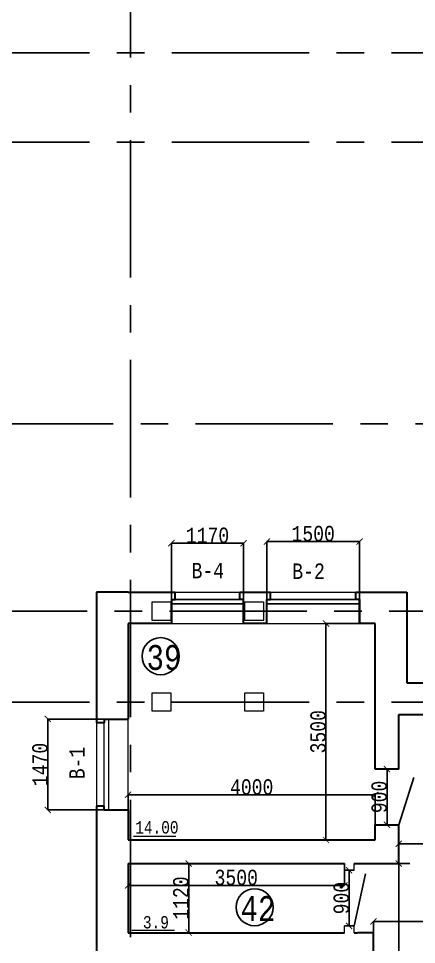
# Model space of a CAD drawing. Header units: millimetres. Extents: x -689206 to 4969298, y -1019800 to 703299.
# Drawn here: x 270559 to 277000, y -63522 to -48546 of the extents above; entities that cross this region are included whole.
import ezdxf

# ---------------------------------------------------------------- set-up
doc = ezdxf.new("R2010")
doc.units = ezdxf.units.MM
doc.linetypes.add('JIS_02_4.0', pattern=[5.5, 4, -1.5])
doc.linetypes.add('осеваяX2', pattern=[101.6, 63.5, -12.7, 12.7, -12.7])
for name, color, linetype, lineweight in [('несущие', 7, 'Continuous', 30), ('ОКНА', 250, 'Continuous', 20), ('РАЗМЕРЫ', 7, 'Continuous', 9), ('сваи', 7, 'JIS_02_4.0', 30), ('стены', 7, 'Continuous', 20)]:
    doc.layers.add(name, color=color, linetype=linetype, lineweight=lineweight)
doc.layers.add('четотам', color=7, linetype='Continuous')
doc.styles.add('Аннотативный', font='isocteur.ttf', dxfattribs={"width": 0.7, "height": 250})
doc.dimstyles.new('Аннотативный', dxfattribs={"dimscale": 0, "dimtxt": 250, "dimasz": 100, "dimexe": 1.25, "dimexo": 0.625, "dimtad": 1, "dimdec": 0, "dimtxsty": 'Аннотативный', "dimblk": 'ARCHTICK', "dimcen": 2.5, "dimadec": 0, "dimazin": 0, "dimtfac": 1, "dimtdec": 0, "dimtmove": 0, "dimatfit": 3, "dimfxl": 1, "dimarcsym": 0})

# ---------------------------------------------------------------- blocks, each defined once
blk = doc.blocks.new('_ArchTick')
at = {"color": 0, "linetype": 'ByBlock', "const_width": 0.15}
blk.add_lwpolyline([(-0.5, -0.5), (0.5, 0.5)], dxfattribs=at)
blk = doc.blocks.new('*D904')
at = {"layer": 'Defpoints', "color": 0, "lineweight": 30, "transparency": 16777216}
for p in [(272333, -61102), (272333, -61832), (276333, -61832)]:
    blk.add_point(p, dxfattribs=at)
at = {"layer": 'стены', "color": 0, "lineweight": -2, "transparency": 16777216}
for p, q in [((272333, -61832), (272333, -61101)), ((276333, -61102), (272333, -61102)), ((276333, -61832), (276333, -61101))]:
    blk.add_line(p, q, dxfattribs=at)
at = {"layer": 'стены', "color": 0, "lineweight": -2, "transparency": 16777216, "xscale": 100, "yscale": 100, "zscale": 100, "rotation": 180}
blk.add_blockref('_ArchTick', (272333, -61102), dxfattribs=at)
at = {"layer": 'стены', "color": 0, "lineweight": -2, "transparency": 16777216, "xscale": 100, "yscale": 100, "zscale": 100}
blk.add_blockref('_ArchTick', (276333, -61102), dxfattribs=at)
at = {"layer": 'стены', "color": 0, "lineweight": 13, "transparency": 16777216, "insert": (274333, -60977), "char_height": 250, "attachment_point": 5, "style": 'Аннотативный'}
blk.add_mtext('4000', dxfattribs=at)
blk = doc.blocks.new('*D905')
at = {"layer": 'Defpoints', "color": 0, "lineweight": 30, "transparency": 16777216}
for p in [(275535, -58332), (276333, -58332), (276333, -61832)]:
    blk.add_point(p, dxfattribs=at)
at = {"layer": 'стены', "color": 0, "lineweight": -2, "transparency": 16777216}
for p, q in [((276333, -58332), (275533, -58332)), ((275535, -61832), (275535, -58332)), ((276333, -61832), (275533, -61832))]:
    blk.add_line(p, q, dxfattribs=at)
at = {"layer": 'стены', "color": 0, "lineweight": -2, "transparency": 16777216, "xscale": 100, "yscale": 100, "zscale": 100}
for p, rotation in [((275535, -58332), 90), ((275535, -61832), 270)]:
    blk.add_blockref('_ArchTick', p, dxfattribs=dict(at, rotation=rotation))
at = {"layer": 'стены', "color": 0, "lineweight": 13, "transparency": 16777216, "insert": (275409, -60082), "char_height": 250, "attachment_point": 5, "rotation": 90, "style": 'Аннотативный'}
blk.add_mtext('3500', dxfattribs=at)
blk = doc.blocks.new('*D920')
at = {"layer": 'Defpoints', "color": 0, "lineweight": 30, "transparency": 16777216}
for p in [(276523, -60686), (276523, -60686), (276523, -61586)]:
    blk.add_point(p, dxfattribs=at)
at = {"layer": 'стены', "color": 0, "lineweight": -2, "transparency": 16777216}
for p, q in [((276523, -61586), (276523, -60686)), ((276524, -60686), (276525, -60686)), ((276524, -61586), (276525, -61586))]:
    blk.add_line(p, q, dxfattribs=at)
at = {"layer": 'стены', "color": 0, "lineweight": -2, "transparency": 16777216, "xscale": 100, "yscale": 100, "zscale": 100}
for p, rotation in [((276523, -60686), 90), ((276523, -61586), 270)]:
    blk.add_blockref('_ArchTick', p, dxfattribs=dict(at, rotation=rotation))
at = {"layer": 'стены', "color": 0, "lineweight": 13, "transparency": 16777216, "insert": (276398, -61136), "char_height": 250, "attachment_point": 5, "rotation": 90, "style": 'Аннотативный'}
blk.add_mtext('900', dxfattribs=at)
blk = doc.blocks.new('*D980')
at = {"layer": 'Defpoints', "color": 0, "lineweight": 30, "transparency": 16777216}
for p in [(276713, -62212), (276892, -62212), (276892, -74559)]:
    blk.add_point(p, dxfattribs=at)
at = {"layer": 'РАЗМЕРЫ', "color": 0, "lineweight": -2, "transparency": 16777216}
for p, q in [((276892, -62212), (276712, -62212)), ((276713, -74559), (276713, -62212)), ((276892, -74559), (276712, -74559))]:
    blk.add_line(p, q, dxfattribs=at)
at = {"layer": 'РАЗМЕРЫ', "color": 0, "lineweight": -2, "transparency": 16777216, "xscale": 100, "yscale": 100, "zscale": 100}
for p, rotation in [((276713, -62212), 90), ((276713, -74559), 270)]:
    blk.add_blockref('_ArchTick', p, dxfattribs=dict(at, rotation=rotation))
at = {"layer": 'РАЗМЕРЫ', "color": 0, "transparency": 16777216, "insert": (276588, -68386), "char_height": 250, "attachment_point": 5, "rotation": 90, "style": 'Аннотативный'}
blk.add_mtext('12350', dxfattribs=at)
blk = doc.blocks.new('*D959')
at = {"layer": 'Defpoints', "color": 0, "lineweight": 30, "transparency": 16777216}
for p in [(271033, -59876), (272333, -59876), (272333, -61346)]:
    blk.add_point(p, dxfattribs=at)
at = {"layer": 'ОКНА', "color": 0, "lineweight": -2, "transparency": 16777216}
for p, q in [((272333, -59876), (271032, -59876)), ((271033, -61346), (271033, -59876)), ((272333, -61346), (271032, -61346))]:
    blk.add_line(p, q, dxfattribs=at)
at = {"layer": 'ОКНА', "color": 0, "lineweight": -2, "transparency": 16777216, "xscale": 100, "yscale": 100, "zscale": 100}
for p, rotation in [((271033, -59876), 90), ((271033, -61346), 270)]:
    blk.add_blockref('_ArchTick', p, dxfattribs=dict(at, rotation=rotation))
at = {"layer": 'ОКНА', "color": 0, "transparency": 16777216, "insert": (270908, -60611), "char_height": 250, "attachment_point": 5, "rotation": 90, "style": 'Аннотативный'}
blk.add_mtext('1470', dxfattribs=at)
blk = doc.blocks.new('*D991')
at = {"layer": 'Defpoints', "color": 0, "lineweight": 30, "transparency": 16777216}
for p in [(274578, -57005), (274578, -58332), (276078, -58332)]:
    blk.add_point(p, dxfattribs=at)
at = {"layer": 'ОКНА', "color": 0, "lineweight": -2, "transparency": 16777216}
for p, q in [((274578, -58332), (274578, -57004)), ((276078, -57005), (274578, -57005)), ((276078, -58332), (276078, -57004))]:
    blk.add_line(p, q, dxfattribs=at)
at = {"layer": 'ОКНА', "color": 0, "lineweight": -2, "transparency": 16777216, "xscale": 100, "yscale": 100, "zscale": 100, "rotation": 180}
blk.add_blockref('_ArchTick', (274578, -57005), dxfattribs=at)
at = {"layer": 'ОКНА', "color": 0, "lineweight": -2, "transparency": 16777216, "xscale": 100, "yscale": 100, "zscale": 100}
blk.add_blockref('_ArchTick', (276078, -57005), dxfattribs=at)
at = {"layer": 'ОКНА', "color": 0, "transparency": 16777216, "insert": (275328, -56879), "char_height": 250, "attachment_point": 5, "style": 'Аннотативный'}
blk.add_mtext('1500', dxfattribs=at)
blk = doc.blocks.new('*D1006')
at = {"layer": 'Defpoints', "color": 0, "linetype": 'ByBlock', "lineweight": 20, "transparency": 16777216}
for p in [(276303, -63150), (276303, -63332), (282743, -63332)]:
    blk.add_point(p, dxfattribs=at)
at = {"layer": 'РАЗМЕРЫ', "color": 0, "linetype": 'ByBlock', "lineweight": -2, "transparency": 16777216}
for p, q in [((276303, -63332), (276303, -63149)), ((282743, -63150), (276303, -63150)), ((282743, -63332), (282743, -63149))]:
    blk.add_line(p, q, dxfattribs=at)
at = {"layer": 'РАЗМЕРЫ', "color": 0, "linetype": 'ByBlock', "lineweight": -2, "transparency": 16777216, "xscale": 100, "yscale": 100, "zscale": 100, "rotation": 180}
blk.add_blockref('_ArchTick', (276303, -63150), dxfattribs=at)
at = {"layer": 'РАЗМЕРЫ', "color": 0, "linetype": 'ByBlock', "lineweight": -2, "transparency": 16777216, "xscale": 100, "yscale": 100, "zscale": 100}
blk.add_blockref('_ArchTick', (282743, -63150), dxfattribs=at)
at = {"layer": 'РАЗМЕРЫ', "color": 0, "linetype": 'ByBlock', "lineweight": 13, "transparency": 16777216, "insert": (279523, -63024), "char_height": 250, "attachment_point": 5, "style": 'Аннотативный'}
blk.add_mtext('6440', dxfattribs=at)
blk = doc.blocks.new('*D1008')
at = {"layer": 'Defpoints', "color": 0, "linetype": 'ByBlock', "lineweight": 30, "transparency": 16777216}
for p in [(273033, -57032), (273033, -58332), (274203, -58332)]:
    blk.add_point(p, dxfattribs=at)
at = {"layer": 'РАЗМЕРЫ', "color": 0, "linetype": 'ByBlock', "lineweight": -2, "transparency": 16777216}
for p, q in [((273033, -58332), (273033, -57031)), ((274203, -57032), (273033, -57032)), ((274203, -58332), (274203, -57031))]:
    blk.add_line(p, q, dxfattribs=at)
at = {"layer": 'РАЗМЕРЫ', "color": 0, "linetype": 'ByBlock', "lineweight": -2, "transparency": 16777216, "xscale": 100, "yscale": 100, "zscale": 100, "rotation": 180}
blk.add_blockref('_ArchTick', (273033, -57032), dxfattribs=at)
at = {"layer": 'РАЗМЕРЫ', "color": 0, "linetype": 'ByBlock', "lineweight": -2, "transparency": 16777216, "xscale": 100, "yscale": 100, "zscale": 100}
blk.add_blockref('_ArchTick', (274203, -57032), dxfattribs=at)
at = {"layer": 'РАЗМЕРЫ', "color": 0, "linetype": 'ByBlock', "lineweight": 13, "transparency": 16777216, "insert": (273618, -56907), "char_height": 250, "attachment_point": 5, "style": 'Аннотативный'}
blk.add_mtext('1170', dxfattribs=at)
blk = doc.blocks.new('*D1096')
at = {"layer": 'Defpoints', "color": 0, "linetype": 'ByBlock', "lineweight": 20, "transparency": 16777216}
for p in [(272333, -62212), (273314, -62212), (272333, -63332)]:
    blk.add_point(p, dxfattribs=at)
at = {"layer": 'РАЗМЕРЫ', "color": 0, "linetype": 'ByBlock', "lineweight": -2, "transparency": 16777216}
for p, q in [((272334, -62212), (273315, -62212)), ((273314, -63332), (273314, -62212)), ((272334, -63332), (273315, -63332))]:
    blk.add_line(p, q, dxfattribs=at)
at = {"layer": 'РАЗМЕРЫ', "color": 0, "linetype": 'ByBlock', "lineweight": -2, "transparency": 16777216, "xscale": 100, "yscale": 100, "zscale": 100}
for p, rotation in [((273314, -62212), 90), ((273314, -63332), 270)]:
    blk.add_blockref('_ArchTick', p, dxfattribs=dict(at, rotation=rotation))
at = {"layer": 'РАЗМЕРЫ', "color": 0, "linetype": 'ByBlock', "lineweight": 20, "transparency": 16777216, "insert": (273188, -62772), "char_height": 250, "attachment_point": 5, "rotation": 90, "style": 'Аннотативный'}
blk.add_mtext('1120', dxfattribs=at)
blk = doc.blocks.new('*D1097')
at = {"layer": 'Defpoints', "color": 0, "linetype": 'ByBlock', "lineweight": 20, "transparency": 16777216}
for p in [(272333, -62212), (275833, -62212), (272333, -62566)]:
    blk.add_point(p, dxfattribs=at)
at = {"layer": 'РАЗМЕРЫ', "color": 0, "linetype": 'ByBlock', "lineweight": -2, "transparency": 16777216}
for p, q in [((272333, -62213), (272333, -62567)), ((275833, -62213), (275833, -62567)), ((275833, -62566), (272333, -62566))]:
    blk.add_line(p, q, dxfattribs=at)
at = {"layer": 'РАЗМЕРЫ', "color": 0, "linetype": 'ByBlock', "lineweight": -2, "transparency": 16777216, "xscale": 100, "yscale": 100, "zscale": 100, "rotation": 180}
blk.add_blockref('_ArchTick', (272333, -62566), dxfattribs=at)
at = {"layer": 'РАЗМЕРЫ', "color": 0, "linetype": 'ByBlock', "lineweight": -2, "transparency": 16777216, "xscale": 100, "yscale": 100, "zscale": 100}
blk.add_blockref('_ArchTick', (275833, -62566), dxfattribs=at)
at = {"layer": 'РАЗМЕРЫ', "color": 0, "linetype": 'ByBlock', "lineweight": 20, "transparency": 16777216, "insert": (274083, -62440), "char_height": 250, "attachment_point": 5, "style": 'Аннотативный'}
blk.add_mtext('3500', dxfattribs=at)
blk = doc.blocks.new('*D1098')
at = {"layer": 'Defpoints', "color": 0, "linetype": 'ByBlock', "lineweight": 20, "transparency": 16777216}
for p in [(275911, -62322), (275911, -62322), (275911, -63222)]:
    blk.add_point(p, dxfattribs=at)
at = {"layer": 'РАЗМЕРЫ', "color": 0, "linetype": 'ByBlock', "lineweight": -2, "transparency": 16777216}
for p, q in [((275910, -62322), (275909, -62322)), ((275911, -63222), (275911, -62322)), ((275910, -63222), (275909, -63222))]:
    blk.add_line(p, q, dxfattribs=at)
at = {"layer": 'РАЗМЕРЫ', "color": 0, "linetype": 'ByBlock', "lineweight": -2, "transparency": 16777216, "xscale": 100, "yscale": 100, "zscale": 100}
for p, rotation in [((275911, -62322), 90), ((275911, -63222), 270)]:
    blk.add_blockref('_ArchTick', p, dxfattribs=dict(at, rotation=rotation))
at = {"layer": 'РАЗМЕРЫ', "color": 0, "linetype": 'ByBlock', "lineweight": 20, "transparency": 16777216, "insert": (275785, -62772), "char_height": 250, "attachment_point": 5, "rotation": 90, "style": 'Аннотативный'}
blk.add_mtext('900', dxfattribs=at)
blk = doc.blocks.new('*D1099')
at = {"layer": 'Defpoints', "color": 0, "linetype": 'ByBlock', "lineweight": 20, "transparency": 16777216}
for p in [(276713, -61899), (281956, -61894), (281956, -61894)]:
    blk.add_point(p, dxfattribs=at)
at = {"layer": 'РАЗМЕРЫ', "color": 0, "linetype": 'ByBlock', "lineweight": -2, "transparency": 16777216}
for p, q in [((276713, -61898), (276713, -61892)), ((276713, -61894), (281956, -61894)), ((281956, -61893), (281956, -61892))]:
    blk.add_line(p, q, dxfattribs=at)
at = {"layer": 'РАЗМЕРЫ', "color": 0, "linetype": 'ByBlock', "lineweight": -2, "transparency": 16777216, "xscale": 100, "yscale": 100, "zscale": 100, "rotation": 180}
blk.add_blockref('_ArchTick', (276713, -61894), dxfattribs=at)
at = {"layer": 'РАЗМЕРЫ', "color": 0, "linetype": 'ByBlock', "lineweight": -2, "transparency": 16777216, "xscale": 100, "yscale": 100, "zscale": 100}
blk.add_blockref('_ArchTick', (281956, -61894), dxfattribs=at)
at = {"layer": 'РАЗМЕРЫ', "color": 0, "linetype": 'ByBlock', "lineweight": 20, "transparency": 16777216, "insert": (279335, -61768), "char_height": 250, "attachment_point": 5, "style": 'Аннотативный'}
blk.add_mtext('5240', dxfattribs=at)
blk = doc.blocks.new('*D1418')
at = {"layer": 'Defpoints', "color": 0, "linetype": 'ByBlock', "lineweight": 20, "ltscale": 35, "transparency": 16777216}
for p in [(269044, -55102), (271955, -55102), (268373, -58130)]:
    blk.add_point(p, dxfattribs=at)
at = {"layer": 'сваи', "color": 0, "linetype": 'ByBlock', "lineweight": -2, "ltscale": 35, "transparency": 16777216}
for p, q in [((271955, -55102), (269043, -55102)), ((269044, -58130), (269044, -55102)), ((268373, -58130), (269045, -58130))]:
    blk.add_line(p, q, dxfattribs=at)
at = {"layer": 'сваи', "color": 0, "linetype": 'ByBlock', "lineweight": -2, "ltscale": 35, "transparency": 16777216, "xscale": 100, "yscale": 100, "zscale": 100}
for p, rotation in [((269044, -55102), 90), ((269044, -58130), 270)]:
    blk.add_blockref('_ArchTick', p, dxfattribs=dict(at, rotation=rotation))
at = {"layer": 'сваи', "color": 0, "linetype": 'ByBlock', "lineweight": 20, "ltscale": 35, "transparency": 16777216, "insert": (268918, -56616), "char_height": 250, "attachment_point": 5, "rotation": 90, "style": 'Аннотативный'}
blk.add_mtext('3000', dxfattribs=at)

msp = doc.modelspace()

# ---------------------------------------------------------------- linework, layer by layer
at = {"layer": 'несущие', "color": 0}
for p, q in [((273033.1, -57942.3), (273033.1, -58332.3)), ((273033.1, -57942.3), (273093.1, -57942.3)), ((273093.1, -57942.3), (273093.1, -57822.3)), ((274489.4, -57822.3), (274638.5, -57822.3)), ((274578.5, -57942.3), (274638.5, -57942.3)), ((274578.5, -58332.3), (274578.5, -57942.3)), ((274638.5, -57942.3), (274638.5, -57822.3)), ((276078.5, -57942.3), (276078.5, -58332.3)), ((276843.4, -59292.3), (277160, -59292.3)), ((276713.4, -59802.3), (277100, -59802.3))]:
    msp.add_line(p, q, dxfattribs=at)
at = {"layer": 'ОКНА', "color": 0}
for p, q in [((274638.5, -57822.3), (276018.5, -57822.3)), ((274578.5, -58332.3), (276078.5, -58332.3))]:
    msp.add_line(p, q, dxfattribs=at)
at = {"layer": 'ОКНА'}
for p, q in [((272013.4, -59875.5), (272013.4, -61345.5)), ((271943.4, -61285.5), (271943.4, -59935.5))]:
    msp.add_line(p, q, dxfattribs=at)
at = {"layer": 'РАЗМЕРЫ'}
for p, q in [((273093.1, -57822.3), (274143.1, -57822.3)), ((273033.1, -58332.3), (274203.1, -58332.3)), ((272333.4, -61345.5), (272333.4, -59875.5)), ((272418.7, -61770.4), (273108, -61770.4)), ((272395.9, -63289.6), (273085.2, -63289.6))]:
    msp.add_line(p, q, dxfattribs=at)
at = {"layer": 'РАЗМЕРЫ', "lineweight": 30}
for p, q in [((274143.1, -57942.3), (274143.1, -57822.3)), ((274203.1, -57942.3), (274143.1, -57942.3)), ((276018.5, -57942.3), (276018.5, -57822.3)), ((276078.5, -57942.3), (276018.5, -57942.3))]:
    msp.add_line(p, q, dxfattribs=at)
at = {"layer": 'РАЗМЕРЫ', "color": 0, "lineweight": 30}
for p, q in [((271943.4, -59875.5), (271943.4, -59935.5)), ((271943.4, -59875.5), (272333.4, -59875.5)), ((271943.4, -59935.5), (271823.4, -59935.5)), ((271943.4, -61285.5), (271823.4, -61285.5)), ((271943.4, -61345.5), (271943.4, -61285.5)), ((271943.4, -61345.5), (272333.4, -61345.5))]:
    msp.add_line(p, q, dxfattribs=at)
at = {"layer": 'РАЗМЕРЫ', "linetype": 'ByBlock', "lineweight": 20}
msp.add_line((272333.4, -63332.3), (275833.4, -63332.3), dxfattribs=at)
at = {"layer": 'стены', "linetype": 'осеваяX2', "lineweight": 25, "ltscale": 35}
for p, q in [((272372.7, -46956.8), (272372.7, -90460)), ((262372.7, -49100.3), (285090.8, -49100.3)), ((262372.7, -50545.9), (328372.7, -50545.9)), ((266313.8, -55102.3), (328372.7, -55102.3)), ((262334.8, -58129.8), (328372.7, -58129.8)), ((262372.7, -59602.3), (328372.7, -59602.3))]:
    msp.add_line(p, q, dxfattribs=at)
at = {"layer": 'стены', "lineweight": 30}
for p, q in [((272333.4, -57822.3), (271823.4, -57822.3)), ((271823.4, -57822.3), (271823.4, -59935.5)), ((272333.4, -57822.3), (273093.1, -57822.3)), ((274143.1, -57822.3), (274638.5, -57822.3)), ((274203.1, -58332.3), (274203.1, -57942.3)), ((276018.5, -57822.3), (276843.4, -57822.3)), ((276843.4, -57822.3), (276843.4, -59292.3)), ((273033.1, -58332.3), (272333.4, -58332.3)), ((272333.4, -58332.3), (272333.4, -59875.5)), ((274578.5, -58332.3), (274203.1, -58332.3)), ((276333.4, -58332.3), (276078.5, -58332.3)), ((276333.4, -60085.1), (276333.4, -58332.3)), ((276713.4, -60685.5), (276713.4, -59802.3)), ((276333.4, -60685.5), (276333.4, -60085.1)), ((271823.4, -61285.5), (271823.4, -63712.3)), ((272333.4, -61345.5), (272333.4, -61832.3)), ((276333.4, -61832.3), (276333.4, -61585.5)), ((276713.4, -62212.3), (276713.4, -61585.5)), ((272333.4, -61832.3), (276333.4, -61832.3)), ((272333.4, -62212.3), (272333.4, -63332.3)), ((272333.4, -62212.3), (275833.4, -62212.3)), ((275993.4, -62212.3), (276713.4, -62212.3)), ((272333.4, -63332.3), (275833.4, -63332.3)), ((275993.4, -63332.3), (276042.7, -63332.3)), ((276302.7, -64528.5), (276302.7, -63332.3))]:
    msp.add_line(p, q, dxfattribs=at)
at = {"layer": 'стены', "lineweight": 25}
for p, q in [((274143.1, -57942.3), (273093.1, -57942.3)), ((276018.5, -57942.3), (274578.5, -57942.3)), ((273033.1, -58012.3), (274203.1, -58012.3)), ((274578.5, -58012.3), (276078.5, -58012.3)), ((276713.4, -61585.5), (276955.4, -60822.3)), ((275833.4, -62321.6), (275993.4, -62321.6)), ((275993.4, -63221.6), (276177.3, -62380.1)), ((275993.4, -63221.6), (275833.4, -63221.6))]:
    msp.add_line(p, q, dxfattribs=at)
at = {"layer": 'стены', "color": 7, "lineweight": 30, "true_color": 0xffffff}
msp.add_line((276078.5, -58332.3), (276078.5, -57942.3), dxfattribs=at)
at = {"layer": 'стены'}
for p, q in [((276333.4, -59575.1), (276333.4, -60085.1)), ((271823.4, -59935.5), (271823.4, -61285.5)), ((272333.4, -61345.5), (272333.4, -61832.3)), ((275833.4, -62321.6), (275833.4, -62212.3)), ((275993.4, -62321.6), (275993.4, -62212.3)), ((275833.4, -63332.3), (275833.4, -63221.6)), ((275993.4, -63332.3), (275993.4, -63221.6))]:
    msp.add_line(p, q, dxfattribs=at)
at = {"layer": 'стены', "color": 18, "lineweight": 30, "true_color": 0x000000}
for p, q in [((276713.4, -60685.5), (276333.4, -60685.5)), ((276333.4, -61585.5), (276713.4, -61585.5)), ((276302.7, -63332.3), (276042.7, -63332.3))]:
    msp.add_line(p, q, dxfattribs=at)
at = {"layer": 'стены', "lineweight": 20}
for points in [[(272722.7, -57979.8), (273022.7, -57979.8), (273022.7, -58279.8), (272722.7, -58279.8)], [(274222.7, -57979.8), (274522.7, -57979.8), (274522.7, -58279.8), (274222.7, -58279.8)], [(272722.7, -59451.3), (273022.7, -59451.3), (273022.7, -59751.3), (272722.7, -59751.3)], [(274222.7, -59451.3), (274522.7, -59451.3), (274522.7, -59751.3), (274222.7, -59751.3)]]:
    msp.add_lwpolyline(points, close=True, dxfattribs=at)
at = {"layer": 'четотам'}
for centre in [(272860, -58860), (274380, -62920)]:
    msp.add_circle(centre, 300, dxfattribs=at)

# ---------------------------------------------------------------- texts
at = {"layer": 'РАЗМЕРЫ', "lineweight": 20, "ltscale": 150, "attachment_point": 1, "style": 'Аннотативный'}
for s, insert, char_height, width in [('В-4', (273360, -57350), 250, 922.913), ('В-2', (274990, -57360), 250, 922.913), ('39', (272632, -58680.1), 401.1, 1460), ('42', (274152, -62740.1), 401.1, 1460)]:
    msp.add_mtext(s, dxfattribs=dict(at, insert=insert, char_height=char_height, width=width))
at = {"layer": 'РАЗМЕРЫ', "lineweight": 20, "ltscale": 150, "insert": (271380, -60850), "char_height": 250, "width": 922.913, "attachment_point": 1, "rotation": 90, "style": 'Аннотативный'}
msp.add_mtext('В-1', dxfattribs=at)
at = {"layer": 'РАЗМЕРЫ', "char_height": 200, "width": 656.117, "attachment_point": 1, "style": 'Аннотативный'}
for s, insert in [('14.00', (272448, -61527.6)), ('3.9', (272572.5, -63062.6))]:
    msp.add_mtext(s, dxfattribs=dict(at, insert=insert))

# ---------------------------------------------------------------- dimensions: what is measured, and where the dimension line sits
at = {"layer": 'ОКНА', "color": 0}
dim = msp.add_linear_dim(base=(274578.5, -57005), p1=(276078.5, -58332.3), p2=(274578.5, -58332.3), dimstyle='Аннотативный', dxfattribs=at)
dim.commit()
dim.dimension.update_dxf_attribs({"geometry": '*D991', "text_midpoint": (275328.5, -56879.3)})
dim = msp.add_aligned_dim(p1=(272333.4, -61345.5), p2=(272333.4, -59875.5), distance=1300, dimstyle='Аннотативный', dxfattribs=at)
dim.commit()
dim.dimension.update_dxf_attribs({"geometry": '*D959', "text_midpoint": (270907.7, -60610.5)})
at = {"layer": 'РАЗМЕРЫ', "color": 18, "linetype": 'ByBlock', "lineweight": 13, "true_color": 0x000000}
dim = msp.add_linear_dim(base=(273033.1, -57032.3), p1=(274203.1, -58332.3), p2=(273033.1, -58332.3), dimstyle='Аннотативный', dxfattribs=at)
dim.commit()
dim.dimension.update_dxf_attribs({"geometry": '*D1008', "text_midpoint": (273618.1, -56906.7)})
at = {"layer": 'РАЗМЕРЫ', "linetype": 'ByBlock', "lineweight": 20}
dim = msp.add_linear_dim(base=(281955.8, -61893.5), p1=(276713.4, -61898.9), p2=(281955.8, -61893.5), text='5240', dimstyle='Аннотативный', dxfattribs=at)
dim.commit()
dim.dimension.update_dxf_attribs({"geometry": '*D1099', "text_midpoint": (279334.6, -61767.9)})
dim = msp.add_linear_dim(base=(272333.4, -62565.7), p1=(275833.4, -62212.3), p2=(272333.4, -62212.3), dimstyle='Аннотативный', dxfattribs=at)
dim.commit()
dim.dimension.update_dxf_attribs({"geometry": '*D1097', "text_midpoint": (274083.4, -62440.1)})
for base, p1, p2, picture, middle in [((273313.9, -62212.3), (272333.4, -63332.3), (272333.4, -62212.3), '*D1096', (273188.2, -62772.3)), ((275910.7, -62321.6), (275910.7, -63221.6), (275910.7, -62321.6), '*D1098', (275785.1, -62771.6))]:
    dim = msp.add_linear_dim(base=base, p1=p1, p2=p2, angle=90, dimstyle='Аннотативный', dxfattribs=at)
    dim.commit()
    dim.dimension.update_dxf_attribs({"geometry": picture, "text_midpoint": middle})
at = {"layer": 'РАЗМЕРЫ'}
dim = msp.add_linear_dim(base=(276713.4, -62212.3), p1=(276892.3, -74559.5), p2=(276892.3, -62212.3), angle=90, text='12350', dimstyle='Аннотативный', dxfattribs=at)
dim.commit()
dim.dimension.update_dxf_attribs({"geometry": '*D980', "text_midpoint": (276587.7, -68385.9)})
at = {"layer": 'РАЗМЕРЫ', "color": 18, "linetype": 'ByBlock', "lineweight": 13, "true_color": 0x000000}
dim = msp.add_linear_dim(base=(276302.7, -63150), p1=(282742.7, -63332.3), p2=(276302.7, -63332.3), dimstyle='Аннотативный', dxfattribs=at)
dim.commit()
dim.dimension.update_dxf_attribs({"geometry": '*D1006', "text_midpoint": (279522.7, -63150), "dimtype": 160})
at = {"layer": 'сваи', "linetype": 'ByBlock', "lineweight": 20, "ltscale": 35}
dim = msp.add_linear_dim(base=(269043.8, -55102.3), p1=(268372.7, -58129.8), p2=(271955.5, -55102.3), angle=90, text='3000', dimstyle='Аннотативный', dxfattribs=at)
dim.commit()
dim.dimension.update_dxf_attribs({"geometry": '*D1418', "text_midpoint": (268918.1, -56616)})
at = {"layer": 'стены', "lineweight": 13}
for p2, distance, picture, middle in [((276333.4, -58332.3), 798.8, '*D905', (275408.9, -60082.3)), ((272333.4, -61832.3), -730, '*D904', (274333.4, -60976.7))]:
    dim = msp.add_aligned_dim(p1=(276333.4, -61832.3), p2=p2, distance=distance, dimstyle='Аннотативный', dxfattribs=at)
    dim.commit()
    dim.dimension.update_dxf_attribs({"geometry": picture, "text_midpoint": middle})
dim = msp.add_linear_dim(base=(276523.4, -60685.5), p1=(276523.4, -61585.5), p2=(276523.4, -60685.5), angle=90, dimstyle='Аннотативный', dxfattribs=at)
dim.commit()
dim.dimension.update_dxf_attribs({"geometry": '*D920', "text_midpoint": (276397.7, -61135.5)})

doc.saveas('drawing.dxf')
